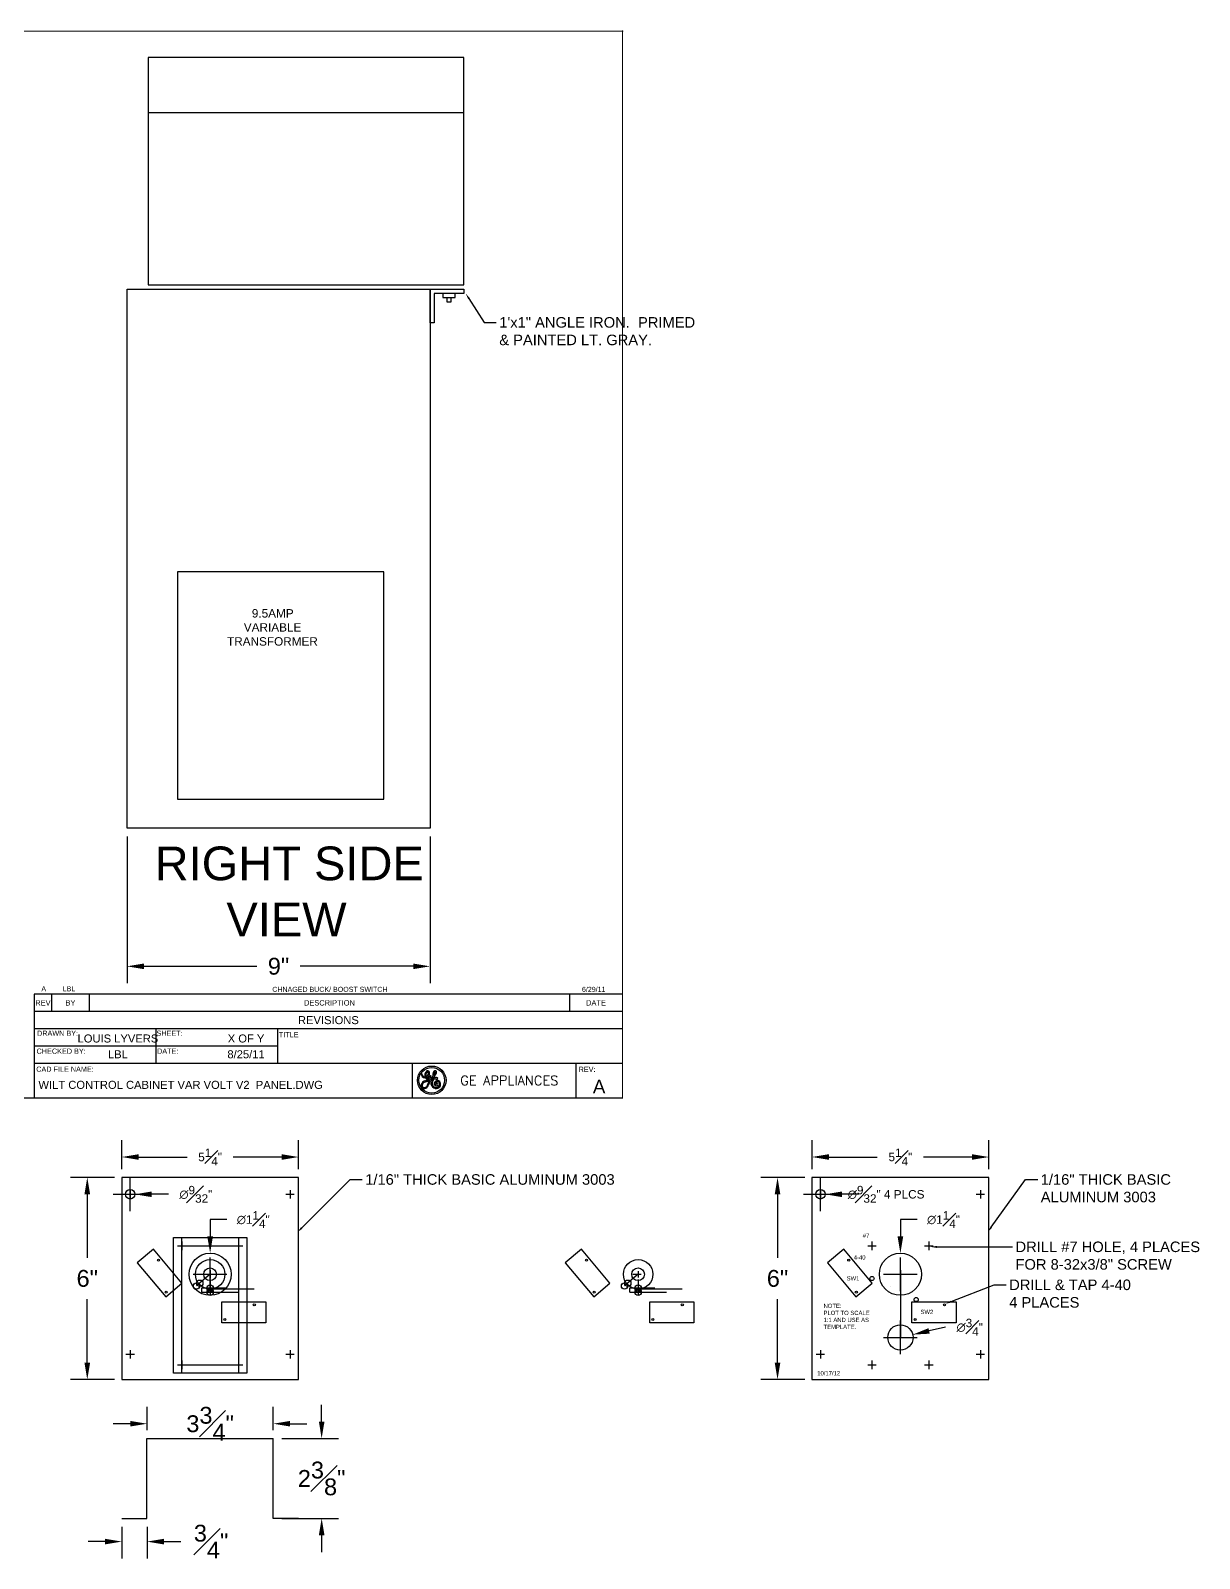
# Model space of a CAD drawing. Header units: inches. Extents: x -228 to 241, y -155 to 115.
# Drawn here: x 59.76 to 94.48, y -65.81 to -20.45 of the extents above; entities that cross this region are included whole.
import ezdxf
from ezdxf import colors
from ezdxf.entities.mleader import LeaderData, LeaderLine
from ezdxf.enums import TextEntityAlignment as Align
from ezdxf.math import Vec2, Vec3

# ---------------------------------------------------------------- set-up
doc = ezdxf.new("R2010")
doc.units = ezdxf.units.IN
doc.header["$MEASUREMENT"] = 0
for name, color, linetype in [('BORDER', 3, 'Continuous'), ('COMP', 3, 'Continuous'), ('DIM', 1, 'Continuous'), ('ELECTRICAL DEVICES', 30, 'Continuous'), ('GROUND WIRE', 3, 'Continuous'), ('PANEL', 150, 'Continuous'), ('TXT', 4, 'Continuous'), ('WIRE', 1, 'Continuous')]:
    doc.layers.add(name, color=color, linetype=linetype)
doc.styles.add('COMPLEX', font='COMPLEX')
doc.styles.add('Notes', font='arial.ttf', dxfattribs={"height": 0.125})
doc.styles.get("Standard").update_dxf_attribs({"font": 'arial.ttf'})
doc.dimstyles.new('MEP', dxfattribs={"dimtxt": 0.125, "dimasz": 0.125, "dimexe": 0.125, "dimexo": 0.0625, "dimgap": 0.09, "dimtad": 0, "dimtih": 1, "dimtoh": 1, "dimdec": 5, "dimzin": 3, "dimdsep": 46, "dimlunit": 4, "dimtxsty": 'Standard', "dimcen": 0.125, "dimazin": 2, "dimtfac": 1, "dimtdec": 5, "dimtofl": 0, "dimtmove": 0, "dimatfit": 3, "dimfxl": 1, "dimfrac": 1, "dimtolj": 1, "dimtzin": 0, "dimarcsym": 0})

# ---------------------------------------------------------------- blocks, each defined once
blk = doc.blocks.new('*D73')
at = {"layer": 'Defpoints', "color": 0, "transparency": 16777216}
for p in [(62.625, -44.125), (71.625, -44.125), (71.625, -48.231)]:
    blk.add_point(p, dxfattribs=at)
at = {"layer": 'DIM', "color": 0, "lineweight": -2, "transparency": 16777216}
for p, q in [((62.625, -44.375), (62.625, -48.731)), ((71.625, -44.375), (71.625, -48.731)), ((63.125, -48.231), (66.478, -48.231)), ((71.125, -48.231), (67.772, -48.231))]:
    blk.add_line(p, q, dxfattribs=at)
at = {"layer": 'DIM', "color": 0, "transparency": 16777216}
for points in [[(63.125, -48.148), (63.125, -48.314), (62.625, -48.231)], [(71.125, -48.148), (71.125, -48.314), (71.625, -48.231)]]:
    blk.add_solid(points, dxfattribs=at)
at = {"layer": 'DIM', "color": 0, "transparency": 16777216, "insert": (67.125, -48.231), "char_height": 0.5, "attachment_point": 5}
blk.add_mtext('\\A1;9"', dxfattribs=at)
blk = doc.blocks.new('GE_Logo')
at = {"layer": 'BORDER', "linetype": 'Continuous'}
for p, q in [((-0.017, 0.078), (-0.017, 0.078)), ((-0.005, 0.023), (-0.005, 0.023)), ((0.045, 0.051), (0.045, 0.053)), ((0.045, 0.045), (0.045, 0.045)), ((0.07, 0.095), (0.07, 0.095)), ((0.072, 0.047), (0.072, 0.047)), ((0.075, 0.088), (0.076, 0.09)), ((0.095, 0.041), (0.095, 0.041)), ((0.018, -0.014), (0.018, -0.013)), ((0.026, -0.013), (0.028, -0.009))]:
    blk.add_line(p, q, dxfattribs=at)
for radius in [0.103, 0.0925]:
    blk.add_circle((0.055, 0.031), radius, dxfattribs=at)
for centre, radius, start, end in [((0.017, -0.008), 0.0384, 126.4152, 182.3457), ((-0.018, 0.078), 0.00167, 54.2025, 153.9175), ((0.01, 0.077), 0.0296, 175.8986, 258.1278), ((-0.018, 0.079), 0.00185, 161.4208, 173.7745), ((-0.018, 0.078), 0.00185, 359.104, 46.9518), ((-0.018, 0.078), 0.00185, 46.9831, 47.033), ((-0.018, 0.078), 0.00185, 47.1878, 47.1884), ((-0.002, 0.078), 0.0148, 180.1798, 203.6073), ((0.009, 0.08), 0.0259, 197.4375, 264.0005), ((0.005, -0.007), 0.0198, 155.2385, 210.7757), ((0.013, -0.007), 0.0277, 114.1868, 162.7157), ((0.011, -0.006), 0.0333, 105.0609, 119.8387), ((-0.077, 0.29), 0.284, 286.2392, 289.0368), ((-0.029, 0.153), 0.131, 284.142, 300.0403), ((0.041, 0.068), 0.037, 125.3229, 201.2541), ((0.006, 0.081), 0.0333, 267.4189, 277.3722), ((0.006, 0.081), 0.0333, 266.3006, 267.0263), ((0.006, 0.077), 0.0296, 266.1587, 266.2131), ((0.041, 0.068), 0.037, 212.3618, 223.8297), ((0.043, 0.067), 0.0315, 130.1066, 201.0408), ((0.001, 0.083), 0.0296, 294.1355, 12.6644), ((0.019, 0.048), 0.0074, 231.6407, 232.6664), ((0.022, 0.05), 0.0111, 229.7166, 282.5284), ((-0.003, 0.091), 0.0715, 284.7496, 303.0519), ((0.006, 0.081), 0.0333, 288.9288, 25.3672), ((0.006, 0.081), 0.0333, 288.9134, 288.9164), ((0.022, 0.051), 0.00555, 201.2966, 293.5599), ((-0.088, 0.054), 0.126, 327.5933, 349.4998), ((0.026, 0.085), 0.0148, 61.1952, 116.0543), ((0.025, 0.088), 0.0111, 120.4413, 121.1637), ((0.026, 0.087), 0.00555, 31.1144, 121.8942), ((0.009, 0.088), 0.0444, 290.0784, 295.3092), ((0.002, 0.095), 0.0592, 291.736, 306.2578), ((0.02, 0.069), 0.0222, 290.7068, 318.3232), ((-0.088, 0.057), 0.133, 330.2544, 350.7619), ((0.026, 0.089), 0.0111, 33.4012, 50.6769), ((0.051, 0.051), 0.0148, 110.7974, 168.6988), ((-0.007, 0.05), 0.0444, 346.8295, 356.057), ((-0.003, 0.091), 0.0715, 303.2358, 303.2439), ((-0.035, 0.156), 0.144, 303.069, 314.1387), ((0.046, 0.059), 0.00555, 91.1634, 99.1221), ((0.035, 0.064), 0.0148, 314.1921, 348.4615), ((-0.029, 0.153), 0.131, 304.621, 314.7998), ((-0.088, 0.057), 0.133, 355.0688, 357.5733), ((-0.088, 0.057), 0.133, 355.0516944634672, 355.0517472074151), ((0.046, 0.061), 0.0037, 5.0426, 83.4158), ((0.044, 0.061), 0.00555, 356.3808, 359.6419), ((0.089, 0.011), 0.0407, 116.0484, 258.2768), ((0.091, 0.011), 0.0333, 108.007, 237.0381), ((0.106, 0.069), 0.0444, 142.8794, 191.8193), ((0.019, 0.1), 0.0666, 314.7382, 315.8124), ((0.1, 0.076), 0.0407, 213.3633, 225.0117), ((0.101, 0.07), 0.0315, 144.8342, 184.97), ((0.032, 0.108), 0.0555, 312.958, 333.1931), ((0.079, 0.089), 0.0109, 348.8459, 142.6698), ((0.08, 0.09), 0.0111, 151.3852, 152.1303), ((0.028, 0.11), 0.0666, 310.8187, 334.7484), ((0.096, 0.076), 0.0296, 213.612, 239.7574), ((0.091, 0.007), 0.0185, 141.4117, 231.4184), ((0.079, 0.088), 0.0037, 69.0155, 139.3089), ((0.079, 0.088), 0.0037, 153.3316, 153.4021), ((0.097, 0.005), 0.0241, 43.0345, 148.1299), ((0.078, 0.088), 0.0037, 54.3726, 60.5273), ((0.091, 0.008), 0.0111, 144.2469, 228.9573), ((0.077, 0.087), 0.00555, 38.9364, 47.8233), ((0.075, 0.087), 0.0074, 327.7967, 28.5928), ((0.077, 0.087), 0.00555, 36.4082, 36.5638), ((0.085, 0.017), 0.0333, 73.1422, 96.4863), ((0.098, 0.083), 0.0444, 246.9175, 254.6902), ((0.096, 0.003), 0.0185, 56.3505, 139.1581), ((0.084, 0.006), 0.00555, 264.2476, 349.8059), ((0.089, 0.062), 0.0222, 263.6714, 265.1954), ((0.093, 0.006), 0.0074, 85.2231, 164.2466), ((0.086, 0.004), 0.0037, 5.7607, 96.9197), ((0.088, 0.062), 0.0222, 266.4066, 287.1828), ((0.068, 0.09), 0.0222, 339.106, 351.9371), ((0.071, 0.089), 0.0185, 336.9398, 337.8204), ((0.089, 0.003), 0.0111, 333.5132, 68.3887), ((0.094, 0.045), 0.00401, 282.7253, 84), ((0.09, 0.003), 0.0222, 319.626, 43.6888), ((0.084, 0.004), 0.0352, 324.0508, 26.3225), ((-0.003, -0.011), 0.0185, 176.7855, 265.6989), ((0, -0.006), 0.0167, 221.2499, 235.3206), ((0, 0), 0.0222, 245.2071, 297.1841), ((-0.003, 0.004), 0.0333, 267.8739, 328.4069), ((0.001, 0), 0.0222, 295.4989, 321.1148), ((0.001, 0), 0.0222, 322.8841, 323.0517), ((0.086, 0.009), 0.0296, 243.4439, 315.6294), ((0.087, 0.006), 0.0148, 241.0922, 327.2639), ((0.083, 0.014), 0.0426, 266.2008, 314.2321)]:
    blk.add_arc(centre, radius, start, end, dxfattribs=at)
at = {"layer": 'BORDER'}
blk.add_arc((0.078, 0.008), 0.037, 274.4657, 274.8052, dxfattribs=at)
at = {"layer": 'BORDER', "linetype": 'Continuous'}
blk.add_point((0.036, 0.032), dxfattribs=at)
blk = doc.blocks.new('B-BORDER')
at = {"layer": 'BORDER'}
for p, q in [((34, 0.973), (28.487, 0.973)), ((28.487, 0.973), (28.487, 0.649)), ((28.649, 0.973), (28.649, 0.811)), ((29.003, 0.811), (29.003, 0.973)), ((33.506, 0.811), (33.506, 0.973)), ((34, 0.811), (28.487, 0.811)), ((34, 0.649), (28.487, 0.649)), ((28.487, 0.649), (28.487, 0)), ((29.627, 0.649), (29.627, 0.324)), ((30.768, 0.649), (30.768, 0.324)), ((30.768, 0.486), (28.487, 0.486)), ((34, 0.324), (28.487, 0.324)), ((32.03, 0.324), (32.03, 0)), ((33.564, 0.324), (33.564, 0))]:
    blk.add_line(p, q, dxfattribs=at)
at = {"layer": 'BORDER', "const_width": 0.01}
blk.add_lwpolyline([(34, 0), (34, 10), (18, 10), (18, 0), (34, 0)], dxfattribs=at)
at = {"layer": 'BORDER'}
blk.add_point((34, 10), dxfattribs=at)
at = {"layer": 'BORDER', "xscale": 1.297174118731785, "yscale": 1.297174118731785, "zscale": 1.297174118731785}
blk.add_blockref('GE_Logo', (32.142, 0.126), dxfattribs=at)
at = {"layer": 'BORDER'}
for s, height, p in [('REV', 0.05, (28.568, 0.892)), ('BY', 0.05, (28.826, 0.892)), ('DESCRIPTION', 0.05, (31.254, 0.892)), ('DATE', 0.05, (33.753, 0.892)), ('REVISIONS', 0.075, (31.244, 0.73))]:
    blk.add_text(s, height=height, dxfattribs=at).set_placement(p, align=Align.MIDDLE_CENTER)
for s, height, p in [('DRAWN BY:', 0.0486, (28.705, 0.583)), ('SHEET:', 0.0486, (29.755, 0.583)), ('TITLE', 0.0486, (30.872, 0.569)), ('CHECKED BY:', 0.04864, (28.739, 0.415)), ('DATE:', 0.0486, (29.738, 0.415)), ('REV:', 0.0486, (33.669, 0.245))]:
    blk.add_text(s, height=height, dxfattribs=at).set_placement(p, align=Align.CENTER)
blk.add_text('CAD FILE NAME:', height=0.04864, dxfattribs=at).set_placement((28.505, 0.246))
at = {"layer": 'BORDER', "style": 'COMPLEX'}
blk.add_text('GE APPLIANCES', height=0.08891, dxfattribs=at).set_placement((32.94, 0.165), align=Align.MIDDLE)
at = {"layer": 'TXT'}
for tag, height, p in [('DRAWN_BY', 0.075, (29.271, 0.558)), ('SHEET', 0.075, (30.472, 0.558)), ('CHECKED_BY', 0.075, (29.271, 0.41)), ('DATE', 0.075, (30.472, 0.41)), ('DWG_TITLE', 0.075, (32.384, 0.486)), ('REV', 0.125, (33.782, 0.108))]:
    blk.add_attdef(tag, text='', height=height, dxfattribs=at).set_placement(p, align=Align.MIDDLE_CENTER)
blk.add_attdef('FILENAME', (28.526, 0.086), '', height=0.075, dxfattribs=at)
blk = doc.blocks.new('*D89')
at = {"layer": 'Defpoints', "color": 0, "transparency": 16777216}
for p in [(66.969, -61.812), (63.219, -62.25), (66.969, -62.25)]:
    blk.add_point(p, dxfattribs=at)
at = {"layer": 'DIM', "color": 0, "lineweight": -2, "transparency": 16777216}
for p, q in [((63.219, -62), (63.219, -61.312)), ((66.969, -62), (66.969, -61.312)), ((62.719, -61.812), (62.219, -61.812)), ((67.469, -61.812), (67.969, -61.812))]:
    blk.add_line(p, q, dxfattribs=at)
at = {"layer": 'DIM', "color": 0, "transparency": 16777216}
for points in [[(62.719, -61.729), (62.719, -61.896), (63.219, -61.812)], [(67.469, -61.729), (67.469, -61.896), (66.969, -61.812)]]:
    blk.add_solid(points, dxfattribs=at)
at = {"layer": 'DIM', "color": 0, "transparency": 16777216, "insert": (65.094, -61.812), "char_height": 0.5, "attachment_point": 5}
blk.add_mtext('\\A1;3{\\H1.000000x;\\S3#4;}"', dxfattribs=at)
blk = doc.blocks.new('*D90')
at = {"layer": 'Defpoints', "color": 0, "transparency": 16777216}
for p in [(66.969, -62.25), (66.969, -64.625), (68.406, -64.625)]:
    blk.add_point(p, dxfattribs=at)
at = {"layer": 'DIM', "color": 0, "lineweight": -2, "transparency": 16777216}
for p, q in [((68.406, -61.75), (68.406, -61.25)), ((67.219, -62.25), (68.906, -62.25)), ((67.219, -64.625), (68.906, -64.625)), ((68.406, -65.125), (68.406, -65.625))]:
    blk.add_line(p, q, dxfattribs=at)
at = {"layer": 'DIM', "color": 0, "transparency": 16777216}
for points in [[(68.323, -61.75), (68.49, -61.75), (68.406, -62.25)], [(68.323, -65.125), (68.49, -65.125), (68.406, -64.625)]]:
    blk.add_solid(points, dxfattribs=at)
at = {"layer": 'DIM', "color": 0, "transparency": 16777216, "insert": (68.406, -63.437), "char_height": 0.5, "attachment_point": 5}
blk.add_mtext('\\A1;2{\\H1.000000x;\\S3#8;}"', dxfattribs=at)
blk = doc.blocks.new('*D91')
at = {"layer": 'Defpoints', "color": 0, "transparency": 16777216}
for p in [(62.469, -64.625), (63.219, -64.625), (63.219, -65.312)]:
    blk.add_point(p, dxfattribs=at)
at = {"layer": 'DIM', "color": 0, "lineweight": -2, "transparency": 16777216}
for p, q in [((61.969, -65.312), (61.469, -65.312)), ((62.469, -64.875), (62.469, -65.812)), ((63.219, -64.875), (63.219, -65.812)), ((63.719, -65.312), (64.219, -65.312))]:
    blk.add_line(p, q, dxfattribs=at)
at = {"layer": 'DIM', "color": 0, "transparency": 16777216}
for points in [[(61.969, -65.229), (61.969, -65.396), (62.469, -65.312)], [(63.719, -65.229), (63.719, -65.396), (63.219, -65.312)]]:
    blk.add_solid(points, dxfattribs=at)
at = {"layer": 'DIM', "color": 0, "transparency": 16777216, "insert": (65.123, -65.312), "char_height": 0.5, "attachment_point": 5}
blk.add_mtext('\\A1;{\\H1.000000x;\\S3#4;}"', dxfattribs=at)
blk = doc.blocks.new('*D88')
at = {"layer": 'Defpoints', "color": 0, "transparency": 16777216}
for p in [(61.445, -54.5), (62.508, -54.5), (62.508, -60.5)]:
    blk.add_point(p, dxfattribs=at)
at = {"layer": 'DIM', "color": 0, "lineweight": -2, "transparency": 16777216}
for p, q in [((62.258, -54.5), (60.945, -54.5)), ((61.445, -55), (61.445, -56.885)), ((61.445, -60), (61.445, -58.115)), ((62.258, -60.5), (60.945, -60.5))]:
    blk.add_line(p, q, dxfattribs=at)
at = {"layer": 'DIM', "color": 0, "transparency": 16777216}
for points in [[(61.362, -55), (61.529, -55), (61.445, -54.5)], [(61.362, -60), (61.529, -60), (61.445, -60.5)]]:
    blk.add_solid(points, dxfattribs=at)
at = {"layer": 'DIM', "color": 0, "transparency": 16777216, "insert": (61.445, -57.5), "char_height": 0.5, "attachment_point": 5}
blk.add_mtext('\\A1;6"', dxfattribs=at)
blk = doc.blocks.new('*D97')
at = {"layer": 'Defpoints', "color": 0, "transparency": 16777216}
for p in [(67.719, -53.893), (62.469, -54.5), (67.719, -54.5)]:
    blk.add_point(p, dxfattribs=at)
at = {"layer": 'WIRE', "color": 0, "lineweight": -2, "transparency": 16777216}
for p, q in [((62.469, -54.25), (62.469, -53.393)), ((67.719, -54.25), (67.719, -53.393)), ((62.969, -53.893), (64.408, -53.893)), ((67.219, -53.893), (65.78, -53.893))]:
    blk.add_line(p, q, dxfattribs=at)
at = {"layer": 'WIRE', "color": 0, "transparency": 16777216}
for points in [[(62.969, -53.81), (62.969, -53.976), (62.469, -53.893)], [(67.219, -53.81), (67.219, -53.976), (67.719, -53.893)]]:
    blk.add_solid(points, dxfattribs=at)
at = {"layer": 'WIRE', "color": 0, "transparency": 16777216, "insert": (65.094, -53.893), "char_height": 0.25, "attachment_point": 5}
blk.add_mtext('\\A1;5{\\H1.000000x;\\S1#4;}"', dxfattribs=at)
blk = doc.blocks.new('*D98')
at = {"layer": 'Defpoints', "color": 0, "transparency": 16777216}
for p in [(62.578, -55), (62.859, -55)]:
    blk.add_point(p, dxfattribs=at)
at = {"layer": 'PANEL', "color": 0, "lineweight": -2, "transparency": 16777216}
for p, q in [((62.719, -55.5), (62.719, -54.5)), ((62.219, -55), (63.219, -55)), ((63.859, -55), (63.359, -55))]:
    blk.add_line(p, q, dxfattribs=at)
at = {"layer": 'PANEL', "color": 0, "transparency": 16777216}
blk.add_solid([(63.359, -54.917), (63.359, -55.083), (62.859, -55)], dxfattribs=at)
at = {"layer": 'PANEL', "color": 0, "transparency": 16777216, "insert": (64.67, -55), "char_height": 0.25, "attachment_point": 5}
blk.add_mtext('\\A1;∅{\\H1.000000x;\\S9#32;}"', dxfattribs=at)
blk = doc.blocks.new('switch 3')
at = {"layer": 'DIM'}
blk.add_line((0, 0), (-0.407, -0.341), dxfattribs=at)
at = {"layer": 'GROUND WIRE'}
for p, q in [((-1.683, 0.742), (-2.162, 0.34)), ((-0.84, -0.263), (-1.683, 0.742)), ((-2.162, 0.34), (-1.318, -0.665)), ((-1.318, -0.665), (-0.84, -0.263)), ((-0.25, -0.532), (-0.25, -0.407)), ((-0.25, -0.407), (0.5, -0.407)), ((1.312, -0.439), (0, -0.439)), ((0, -0.439), (0, -0.626)), ((-0.25, -0.532), (0.844, -0.532)), ((0.344, -0.814), (1.656, -0.814)), ((0.344, -1.439), (0.344, -0.814)), ((1.656, -0.814), (1.656, -1.439)), ((1.656, -1.439), (0.344, -1.439))]:
    blk.add_line(p, q, dxfattribs=at)
for centre, radius in [((-1.534, 0.419), 0.0312), ((-0.403, -0.346), 0.0938), ((-0.307, -0.265), 0.0938), ((0, -0.407), 0.0938), ((0, -0.532), 0.0938), ((-1.307, -0.533), 0.0312), ((1.312, -0.907), 0.0312), ((0.437, -1.345), 0.0312)]:
    blk.add_circle(centre, radius, dxfattribs=at)
at = {"layer": 'WIRE'}
for p, q in [((-0.156, 0), (0.094, 0)), ((0, 0.094), (0, -0.094)), ((-0.279, -0.367), (-0.279, -0.367)), ((-0.279, -0.367), (-0.279, -0.367)), ((0, -0.157), (0, -0.532))]:
    blk.add_line(p, q, dxfattribs=at)
for radius in [0.438, 0.188]:
    blk.add_circle((0, 0), radius, dxfattribs=at)
blk.add_arc((0, -0.439), 0.0938, 180, 0, dxfattribs=at)
blk = doc.blocks.new('*D103')
at = {"layer": 'Defpoints', "color": 0, "transparency": 16777216}
for p in [(65.094, -56.75), (65.094, -58)]:
    blk.add_point(p, dxfattribs=at)
at = {"layer": 'DIM', "color": 0, "lineweight": -2, "transparency": 16777216}
for p, q in [((65.594, -55.75), (65.094, -55.75)), ((65.094, -55.75), (65.094, -56.25)), ((65.094, -57.875), (65.094, -56.875)), ((64.594, -57.375), (65.594, -57.375))]:
    blk.add_line(p, q, dxfattribs=at)
at = {"layer": 'DIM', "color": 0, "transparency": 16777216}
blk.add_solid([(65.01, -56.25), (65.177, -56.25), (65.094, -56.75)], dxfattribs=at)
at = {"layer": 'DIM', "color": 0, "transparency": 16777216, "insert": (66.375, -55.75), "char_height": 0.25, "attachment_point": 5}
blk.add_mtext('\\A1;∅1{\\H1.000000x;\\S1#4;}"', dxfattribs=at)
blk = doc.blocks.new('*D104')
at = {"layer": 'Defpoints', "color": 0, "transparency": 16777216}
for p in [(81.945, -54.5), (83.008, -54.5), (83.008, -60.5)]:
    blk.add_point(p, dxfattribs=at)
at = {"layer": 'DIM', "color": 0, "lineweight": -2, "transparency": 16777216}
for p, q in [((82.758, -54.5), (81.445, -54.5)), ((81.945, -55), (81.945, -56.885)), ((81.945, -60), (81.945, -58.115)), ((82.758, -60.5), (81.445, -60.5))]:
    blk.add_line(p, q, dxfattribs=at)
at = {"layer": 'DIM', "color": 0, "transparency": 16777216}
for points in [[(81.862, -55), (82.029, -55), (81.945, -54.5)], [(81.862, -60), (82.029, -60), (81.945, -60.5)]]:
    blk.add_solid(points, dxfattribs=at)
at = {"layer": 'DIM', "color": 0, "transparency": 16777216, "insert": (81.945, -57.5), "char_height": 0.5, "attachment_point": 5}
blk.add_mtext('\\A1;6"', dxfattribs=at)
blk = doc.blocks.new('*D105')
at = {"layer": 'Defpoints', "color": 0, "transparency": 16777216}
for p in [(88.219, -53.893), (82.969, -54.5), (88.219, -54.5)]:
    blk.add_point(p, dxfattribs=at)
at = {"layer": 'WIRE', "color": 0, "lineweight": -2, "transparency": 16777216}
for p, q in [((82.969, -54.25), (82.969, -53.393)), ((88.219, -54.25), (88.219, -53.393)), ((83.469, -53.893), (84.908, -53.893)), ((87.719, -53.893), (86.28, -53.893))]:
    blk.add_line(p, q, dxfattribs=at)
at = {"layer": 'WIRE', "color": 0, "transparency": 16777216}
for points in [[(83.469, -53.81), (83.469, -53.976), (82.969, -53.893)], [(87.719, -53.81), (87.719, -53.976), (88.219, -53.893)]]:
    blk.add_solid(points, dxfattribs=at)
at = {"layer": 'WIRE', "color": 0, "transparency": 16777216, "insert": (85.594, -53.893), "char_height": 0.25, "attachment_point": 5}
blk.add_mtext('\\A1;5{\\H1.000000x;\\S1#4;}"', dxfattribs=at)
blk = doc.blocks.new('*D106')
at = {"layer": 'Defpoints', "color": 0, "transparency": 16777216}
for p in [(85.594, -56.75), (85.594, -58)]:
    blk.add_point(p, dxfattribs=at)
at = {"layer": 'DIM', "color": 0, "lineweight": -2, "transparency": 16777216}
for p, q in [((86.094, -55.75), (85.594, -55.75)), ((85.594, -55.75), (85.594, -56.25)), ((85.594, -57.875), (85.594, -56.875)), ((85.094, -57.375), (86.094, -57.375))]:
    blk.add_line(p, q, dxfattribs=at)
at = {"layer": 'DIM', "color": 0, "transparency": 16777216}
blk.add_solid([(85.51, -56.25), (85.677, -56.25), (85.594, -56.75)], dxfattribs=at)
at = {"layer": 'DIM', "color": 0, "transparency": 16777216, "insert": (86.875, -55.75), "char_height": 0.25, "attachment_point": 5}
blk.add_mtext('\\A1;∅1{\\H1.000000x;\\S1#4;}"', dxfattribs=at)
blk = doc.blocks.new('*D107')
at = {"layer": 'Defpoints', "color": 0, "transparency": 16777216}
for p in [(85.228, -59.333), (85.959, -59.167)]:
    blk.add_point(p, dxfattribs=at)
at = {"layer": 'PANEL', "color": 0, "lineweight": -2, "transparency": 16777216}
for p, q in [((85.594, -59.75), (85.594, -58.75)), ((86.935, -58.946), (86.447, -59.056)), ((85.094, -59.25), (86.094, -59.25))]:
    blk.add_line(p, q, dxfattribs=at)
at = {"layer": 'PANEL', "color": 0, "transparency": 16777216}
blk.add_solid([(86.429, -58.975), (86.466, -59.138), (85.959, -59.167)], dxfattribs=at)
at = {"layer": 'PANEL', "color": 0, "transparency": 16777216, "insert": (87.654, -58.946), "char_height": 0.25, "attachment_point": 5}
blk.add_mtext('\\A1;∅{\\H1.000000x;\\S3#4;}"', dxfattribs=at)

msp = doc.modelspace()

# ---------------------------------------------------------------- linework, layer by layer
at = {"layer": 'COMP'}
for centre in [(84.75, -57.5), (86.0625, -58.125)]:
    msp.add_circle(centre, 0.0625, dxfattribs=at)
at = {"layer": 'DIM'}
msp.add_line((85.59375, -57.375), (85.59375, -59.25), dxfattribs=at)
at = {"layer": 'ELECTRICAL DEVICES'}
for p, q in [((63.25, -22.875), (72.625, -22.875)), ((64.00375, -56.285), (66.18375, -56.285)), ((64.00375, -60.315), (64.00375, -56.285)), ((64.24975, -60.315), (64.24975, -56.285)), ((65.93775, -56.285), (65.93775, -60.315)), ((66.18375, -56.285), (66.18375, -60.315)), ((66.18375, -60.315), (64.00375, -60.315))]:
    msp.add_line(p, q, dxfattribs=at)
for points in [[(63.25, -28), (72.625, -28), (72.625, -21.25), (63.25, -21.25)], [(64.125, -43.265968), (70.25, -43.265968), (70.25, -36.515968), (64.125, -36.515968)]]:
    msp.add_lwpolyline(points, close=True, dxfattribs=at)
at = {"layer": 'GROUND WIRE'}
for p, q in [((83.910388, -56.632848), (83.431648, -57.034635)), ((84.754141, -57.638202), (83.910388, -56.632848)), ((83.431648, -57.034635), (84.275401, -58.039989)), ((84.275401, -58.039989), (84.754141, -57.638202)), ((85.59375, -57.813654), (85.59375, -58.001154)), ((85.9375, -58.188654), (87.25, -58.188654)), ((85.9375, -58.813654), (85.9375, -58.188654)), ((87.25, -58.188654), (87.25, -58.813654)), ((87.25, -58.813654), (85.9375, -58.813654))]:
    msp.add_line(p, q, dxfattribs=at)
for centre in [(84.05956, -56.956423), (84.286944, -57.90791), (86.90625, -58.282404), (86.03125, -58.719904)]:
    msp.add_circle(centre, 0.03125, dxfattribs=at)
at = {"layer": 'PANEL'}
for p, q in [((71.625, -28.125), (72.625, -28.125)), ((71.625, -29.125), (71.625, -28.125)), ((72.625, -28.125), (72.625, -28.25)), ((72.625, -28.25), (71.75, -28.25)), ((71.75, -28.25), (71.75, -29.125)), ((72, -28.25), (72, -28.375)), ((72, -28.375), (72.375, -28.375)), ((72.125, -28.375), (72.125, -28.5)), ((72.125, -28.5), (72.25, -28.5)), ((72.25, -28.5), (72.25, -28.375)), ((72.375, -28.375), (72.375, -28.25)), ((71.75, -29.125), (71.625, -29.125)), ((62.71875, -54.875), (62.71875, -55.125)), ((67.46875, -54.875), (67.46875, -55.125)), ((83.21875, -55.5), (83.21875, -54.5)), ((83.21875, -54.875), (83.21875, -55.125)), ((87.96875, -54.875), (87.96875, -55.125)), ((62.59375, -55), (62.84375, -55)), ((67.34375, -55), (67.59375, -55)), ((82.71875, -55), (83.71875, -55)), ((83.09375, -55), (83.34375, -55)), ((84.359375, -55), (83.859375, -55)), ((87.84375, -55), (88.09375, -55)), ((64.12475, -56.53), (64.37475, -56.53)), ((64.24975, -56.405), (64.24975, -56.655)), ((64.24975, -56.53), (65.93775, -56.53)), ((65.81275, -56.53), (66.06275, -56.53)), ((65.93775, -56.405), (65.93775, -56.655)), ((84.62475, -56.53), (84.87475, -56.53)), ((84.74975, -56.405), (84.74975, -56.655)), ((86.31275, -56.53), (86.56275, -56.53)), ((86.43775, -56.405), (86.43775, -56.655)), ((64.96875, -57.375), (65.21875, -57.375)), ((65.09375, -57.25), (65.09375, -57.5)), ((85.46875, -57.375), (85.71875, -57.375)), ((85.59375, -57.25), (85.59375, -57.5)), ((62.59375, -59.75), (62.84375, -59.75)), ((62.71875, -59.625), (62.71875, -59.875)), ((67.34375, -59.75), (67.59375, -59.75)), ((67.46875, -59.625), (67.46875, -59.875)), ((83.09375, -59.75), (83.34375, -59.75)), ((83.21875, -59.625), (83.21875, -59.875)), ((87.84375, -59.75), (88.09375, -59.75)), ((87.96875, -59.625), (87.96875, -59.875)), ((64.12475, -60.065), (64.37475, -60.065)), ((64.24975, -59.94), (64.24975, -60.19)), ((64.24975, -60.065), (65.93775, -60.065)), ((65.81275, -60.065), (66.06275, -60.065)), ((65.93775, -59.94), (65.93775, -60.19)), ((84.62475, -60.065), (84.87475, -60.065)), ((84.74975, -59.94), (84.74975, -60.19)), ((86.31275, -60.065), (86.56275, -60.065)), ((86.43775, -59.94), (86.43775, -60.19)), ((63.21875, -64.625), (63.21875, -62.25)), ((63.21875, -62.25), (66.96875, -62.25)), ((66.96875, -64.625), (66.96875, -62.25)), ((62.46875, -64.625), (63.21875, -64.625)), ((67.71875, -64.625), (66.96875, -64.625))]:
    msp.add_line(p, q, dxfattribs=at)
for points in [[(62.625, -28.125), (71.625, -28.125), (71.625, -44.125), (62.625, -44.125)], [(62.46875, -60.5), (67.71875, -60.5), (67.71875, -54.5), (62.46875, -54.5)], [(82.96875, -60.5), (88.21875, -60.5), (88.21875, -54.5), (82.96875, -54.5)]]:
    msp.add_lwpolyline(points, close=True, dxfattribs=at)
for centre, radius in [((62.71875, -55), 0.140625), ((83.21875, -55), 0.140625), ((65.09375, -57.375), 0.625), ((85.59375, -57.375), 0.625), ((85.59375, -59.25), 0.375)]:
    msp.add_circle(centre, radius, dxfattribs=at)
msp.add_solid([(83.859375, -54.916667), (83.859375, -55.083333), (83.359375, -55)], dxfattribs=at)
at = {"layer": 'WIRE'}
for p, q in [((85.4375, -57.375), (85.6875, -57.375)), ((85.4375, -57.375), (85.6875, -57.375)), ((85.59375, -57.28125), (85.59375, -57.46875)), ((85.59375, -57.28125), (85.59375, -57.46875)), ((85.59375, -57.532404), (85.59375, -57.907404)), ((85.59375, -57.532404), (85.59375, -57.907404)), ((85.314684, -57.741529), (85.314684, -57.741529)), ((85.314684, -57.741529), (85.314684, -57.741529)), ((85.314684, -57.741529), (85.314684, -57.741529))]:
    msp.add_line(p, q, dxfattribs=at)

# ---------------------------------------------------------------- block references
at = {"layer": 'DIM'}
for p in [(65.09375, -57.375), (77.804679, -57.375)]:
    msp.add_blockref('switch 3', p, dxfattribs=at)
at = {"layer": 'ELECTRICAL DEVICES', "xscale": 3.168, "yscale": 3.168, "zscale": 3.168}
msp.add_blockref('B-BORDER', (-30.37503, -52.141377), dxfattribs=at).add_auto_attribs({'DRAWN_BY': 'LOUIS LYVERS', 'FILENAME': 'WILT CONTROL CABINET VAR VOLT V2  PANEL.DWG', 'CHECKED_BY': 'LBL', 'SHEET': 'X OF Y', 'DATE': '8/25/11', 'REV': 'A'})

# ---------------------------------------------------------------- texts
at = {"layer": 'DIM', "char_height": 0.125, "attachment_point": 1, "style": 'Notes'}
for s, insert in [('#7', (84.476261, -56.167354)), ('4-40', (84.209032, -56.81281)), ('SW1', (83.998247, -57.432386)), ('NOTE:\\PPLOT TO SCALE\\P1:1 AND USE AS TEMPLATE.', (83.3125, -58.25)), ('SW2', (86.192091, -58.429491)), ('10/17/12', (83.125, -60.25))]:
    msp.add_mtext_dynamic_manual_height_columns(s, width=2.0625, gutter_width=0.625, heights=[0], dxfattribs=dict(at, insert=insert))
at = {"layer": 'ELECTRICAL DEVICES', "insert": (65.938353, -37.625), "char_height": 0.25, "attachment_point": 1, "style": 'Notes'}
msp.add_mtext_dynamic_manual_height_columns('\\pi0.39367;9.5AMP\\P\\pi0.15604;VARIABLE \\P\\pi-0.34217;TRANSFORMER', width=2, gutter_width=0.625, heights=[0], dxfattribs=at)
at = {"layer": 'PANEL', "insert": (62.589804, -44.674479), "char_height": 1, "attachment_point": 1, "style": 'Notes'}
msp.add_mtext_dynamic_manual_height_columns('\\pi0.85686;RIGHT SIDE \\P\\pi2.9875;VIEW', width=9.52340456, gutter_width=0.625, heights=[0], dxfattribs=at)
at = {"layer": 'PANEL', "insert": (85.170404, -55), "char_height": 0.25, "attachment_point": 5}
msp.add_mtext('\\A1;∅\\S9#32;" 4 PLCS', dxfattribs=at)
at = {"layer": 'TXT', "style": 'Notes'}
for s, p in [('A', (60.152259, -48.972444)), ('LBL', (60.902636, -48.972444)), ('CHNAGED BUCK/ BOOST SWITCH', (68.650682, -48.989871)), ('6/29/11', (76.486017, -48.989871))]:
    msp.add_text(s, height=0.15, dxfattribs=at).set_placement(p, align=Align.CENTER)

# ---------------------------------------------------------------- dimensions: what is measured, and where the dimension line sits
at = {"layer": 'DIM'}
for base, p1, p2, picture, middle in [((71.625, -48.230838), (62.625, -44.125), (71.625, -44.125), '*D73', (67.125, -48.230838)), ((66.96875, -61.8125), (63.21875, -62.25), (66.96875, -62.25), '*D89', (65.09375, -61.8125)), ((63.21875, -65.3125), (62.46875, -64.625), (63.21875, -64.625), '*D91', (65.123031, -65.3125))]:
    dim = msp.add_linear_dim(base=base, p1=p1, p2=p2, dimstyle='MEP', override={"dimscale": 4}, dxfattribs=at)
    dim.commit()
    dim.dimension.update_dxf_attribs({"geometry": picture, "text_midpoint": middle})
for base, p1, p2, picture, middle in [((61.445382, -54.5), (62.507882, -60.5), (62.507882, -54.5), '*D88', (61.445382, -57.5)), ((81.945382, -54.5), (83.007882, -60.5), (83.007882, -54.5), '*D104', (81.945382, -57.5)), ((68.40625, -64.625), (66.96875, -62.25), (66.96875, -64.625), '*D90', (68.40625, -63.4375))]:
    dim = msp.add_linear_dim(base=base, p1=p1, p2=p2, angle=90, dimstyle='MEP', override={"dimscale": 4}, dxfattribs=at)
    dim.commit()
    dim.dimension.update_dxf_attribs({"geometry": picture, "text_midpoint": middle})
for p1, p2, picture, middle in [((65.09375, -58), (65.09375, -56.75), '*D103', (66.374509, -55.75)), ((85.59375, -58), (85.59375, -56.75), '*D106', (86.874509, -55.75))]:
    dim = msp.add_diameter_dim_2p(p1=p1, p2=p2, dimstyle='MEP', override={"dimscale": 4, "dimtxt": 0.0625}, dxfattribs=at)
    dim.commit()
    dim.dimension.update_dxf_attribs({"geometry": picture, "text_midpoint": middle})
at = {"layer": 'PANEL'}
for p1, p2, picture, middle in [((62.578125, -55), (62.859375, -55), '*D98', (64.670404, -55)), ((85.228042, -59.332962), (85.959458, -59.167038), '*D107', (87.654132, -58.945807))]:
    dim = msp.add_diameter_dim_2p(p1=p1, p2=p2, dimstyle='MEP', override={"dimscale": 4, "dimtxt": 0.0625}, dxfattribs=at)
    dim.commit()
    dim.dimension.update_dxf_attribs({"geometry": picture, "text_midpoint": middle})
at = {"layer": 'WIRE'}
for base, p1, p2, picture, middle in [((67.71875, -53.892836), (62.46875, -54.5), (67.71875, -54.5), '*D97', (65.09375, -53.892836)), ((88.21875, -53.892836), (82.96875, -54.5), (88.21875, -54.5), '*D105', (85.59375, -53.892836))]:
    dim = msp.add_linear_dim(base=base, p1=p1, p2=p2, dimstyle='MEP', override={"dimscale": 4, "dimtxt": 0.0625}, dxfattribs=at)
    dim.commit()
    dim.dimension.update_dxf_attribs({"geometry": picture, "text_midpoint": middle})

# ---------------------------------------------------------------- leaders
at = {"layer": 'DIM'}
ml = msp.add_multileader_mtext('Standard', dxfattribs=at)
ml.set_content('1/16" THICK BASIC ALUMINUM 3003', color=256)
ml.set_leader_properties()
ml.build(insert=Vec2(0, 0))
ml.multileader.update_dxf_attribs({"dogleg_length": 0.36, "arrow_head_size": 0.18})
ctx = ml.context
ctx.base_point, ctx.char_height, ctx.arrow_head_size, ctx.landing_gap_size, ctx.plane_origin = Vec3(69.61, -54.5625), 0.3125, 0.18, 0.09, Vec3(67.6875, -56.125)
notes = []
notes.append((ctx, [(0, (1, 1, 0), (69.25, -54.5625), (1, 0), 0.36, [(0, [(67.6875, -56.125)], 0, [])])]))
ctx.mtext.insert, ctx.mtext.flow_direction = Vec3(69.7, -54.403479), 5
ml = msp.add_multileader_mtext('Standard', dxfattribs=at)
ml.set_content('1/16" THICK BASIC \\PALUMINUM 3003', color=256)
ml.set_leader_properties()
ml.build(insert=Vec2(0, 0))
ml.multileader.update_dxf_attribs({"dogleg_length": 0.36, "arrow_head_size": 0.18})
ctx = ml.context
ctx.base_point, ctx.char_height, ctx.arrow_head_size, ctx.landing_gap_size, ctx.plane_origin = Vec3(89.6725, -54.5625), 0.3125, 0.18, 0.09, Vec3(88.1875, -56.125)
notes.append((ctx, [(0, (1, 1, 0), (89.3125, -54.5625), (1, 0), 0.36, [(0, [(88.1875, -56.125)], 0, [])])]))
ctx.mtext.insert, ctx.mtext.flow_direction = Vec3(89.7625, -54.403479), 5
ml = msp.add_multileader_mtext('Standard', dxfattribs=at)
ml.set_content('DRILL #7 HOLE, 4 PLACES\\PFOR 8-32x3/8" SCREW', color=256)
ml.set_leader_properties()
ml.build(insert=Vec2(0, 0))
ml.multileader.update_dxf_attribs({"dogleg_length": 0.36, "arrow_head_size": 0.18})
ctx = ml.context
ctx.base_point, ctx.char_height, ctx.arrow_head_size, ctx.landing_gap_size, ctx.plane_origin = Vec3(88.9225, -56.5625), 0.3125, 0.18, 0.09, Vec3(86.5, -56.5625)
notes.append((ctx, [(0, (1, 1, 0), (88.5625, -56.5625), (1, 0), 0.36, [(0, [(86.5, -56.5625)], 0, [])])]))
ctx.mtext.insert, ctx.mtext.flow_direction = Vec3(89.0125, -56.403479), 5
ml = msp.add_multileader_mtext('Standard', dxfattribs=at)
ml.set_content('DRILL & TAP 4-40 \\P4 PLACES', color=256)
ml.set_leader_properties()
ml.build(insert=Vec2(0, 0))
ml.multileader.update_dxf_attribs({"dogleg_length": 0.36, "arrow_head_size": 0.18})
ctx = ml.context
ctx.base_point, ctx.char_height, ctx.arrow_head_size, ctx.landing_gap_size, ctx.plane_origin = Vec3(88.735, -57.689977), 0.3125, 0.18, 0.09, Vec3(86.9375, -58.25)
notes.append((ctx, [(0, (1, 1, 0), (88.375, -57.689977), (1, 0), 0.36, [(0, [(86.9375, -58.25)], 0, [])])]))
ctx.mtext.insert, ctx.mtext.flow_direction = Vec3(88.825, -57.531062), 5
at = {"layer": 'PANEL'}
ml = msp.add_multileader_mtext('Standard', dxfattribs=at)
ml.set_content('1\'x1" ANGLE IRON.  PRIMED\\P& PAINTED LT. GRAY.', color=256)
ml.set_leader_properties()
ml.build(insert=Vec2(0, 0))
ml.multileader.update_dxf_attribs({"dogleg_length": 0.36, "arrow_head_size": 0.18})
ctx = ml.context
ctx.base_point, ctx.char_height, ctx.arrow_head_size, ctx.landing_gap_size, ctx.plane_origin = Vec3(73.591468, -29.114042), 0.3125, 0.18, 0.09, Vec3(72.684761, -28.253978)
notes.append((ctx, [(0, (1, 1, 0), (73.231468, -29.114042), (1, 0), 0.36, [(0, [(72.684761, -28.253978)], 0, [])])]))
ctx.mtext.insert, ctx.mtext.flow_direction = Vec3(73.681468, -28.954168), 5
for ctx, leaders in notes:
    for number, flags, end, landing, length, lines in leaders:
        leader = LeaderData()
        leader.index, (leader.has_last_leader_line, leader.has_dogleg_vector, leader.attachment_direction) = number, flags
        leader.last_leader_point, leader.dogleg_vector, leader.dogleg_length = Vec3(end), Vec3(landing), length
        for number, points, colour, breaks in lines:
            line = LeaderLine()
            line.index, line.vertices, line.color, line.breaks = number, Vec3.list(points), colors.encode_raw_color(colour), breaks
            leader.lines.append(line)
        ctx.leaders.append(leader)

doc.saveas('drawing.dxf')
